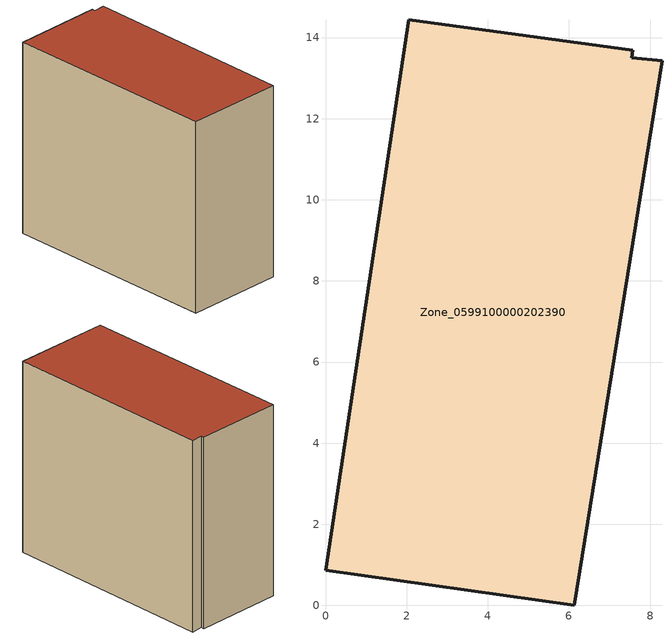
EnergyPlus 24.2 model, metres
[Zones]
Zone_0599100000202390
 floor ground (C_G): 0,0.87 2.06,14.44 7.58,13.69 7.55,13.5 8.29,13.43 6.13,0 z0
 wall outside (C_F): 2.06,14.44 0,0.87 6.13,0 8.29,13.43 7.55,13.5 7.58,13.69 2.06,14.44 z0:12.1
 roof outside (C_R): 6.13,0 8.29,13.43 7.55,13.5 7.58,13.69 2.06,14.44 0,0.87 z12.1
[BUILDING]
Pand.0599100000202390: North Axis=0; Terrain=City; Loads Convergence Tolerance Value=0.04; Temperature Convergence Tolerance Value=0.4; Solar Distribution=FullExterior; Maximum Number of Warmup Days=25; Minimum Number of Warmup Days=1
[Site:Location]
Rotterdam.The.Hague.AP_ZH_NLD Design_Conditions: Latitude=51.96; Longitude=4.45; Time Zone=1; Elevation=-4.5
[SITE:GROUNDTEMPERATURE:BUILDINGSURFACE]
18, 18, 18, 18, 18, 18, 18, 18, 18, 18, 18, 18
[MATERIAL] Thermal Absorptance=0.9; Solar Absorptance=0.7; Visible Absorptance=0.7
Name | Roughness | Thickness | Conductivity | Density | Specific Heat
G.TI.1946 | MediumSmooth | 0.15 | 1 | 540 | 1210
F.TI.1946 | Rough | 0.3 | 0.857143 | 1920 | 840
R.TI.1946 | MediumRough | 0.2 | 0.1 | 1500 | 1000
[CONSTRUCTION]
C_G: G.TI.1946
C_F: F.TI.1946
C_R: R.TI.1946
[ZONE]
Zone_0599100000202390: Type=1; Multiplier=1; Ceiling Height=Autocalculate; Volume=Autocalculate; Floor Area=autocalculate; Part of Total Floor Area=Yes
[ZONEINFILTRATION:DESIGNFLOWRATE]
Infil_Zone_0599100000202390: Zone or ZoneList or Space or SpaceList=Zone_0599100000202390; Schedule=AlwaysOn; Design Flow Rate Calculation Method=Flow/Area; Flow Rate per Floor Area=0.003; Constant Term Coefficient=1; Temperature Term Coefficient=0; Velocity Term Coefficient=0; Velocity Squared Term Coefficient=0
[HVACTEMPLATE:ZONE:IDEALLOADSAIRSYSTEM]
Zone_0599100000202390: Maximum Heating Supply Air Temperature=50; Minimum Cooling Supply Air Temperature=13; Maximum Heating Supply Air Humidity Ratio=0.0156; Minimum Cooling Supply Air Humidity Ratio=0.0077; Heating Limit=NoLimit; Cooling Limit=NoLimit; Dehumidification Control Type=ConstantSensibleHeatRatio; Cooling Sensible Heat Ratio=0.7; Dehumidification Setpoint=60; Humidification Control Type=None; Humidification Setpoint=30; Outdoor Air Method=None; Outdoor Air Flow Rate per Person=0.00944; Outdoor Air Flow Rate per Zone Floor Area=0; Outdoor Air Flow Rate per Zone=0; Demand Controlled Ventilation Type=None; Outdoor Air Economizer Type=NoEconomizer; Heat Recovery Type=None; Sensible Heat Recovery Effectiveness=0.7; Latent Heat Recovery Effectiveness=0.65
[ZONECONTROL:THERMOSTAT]
ThermostatControl_Zone_0599100000202390: Zone or ZoneList=Zone_0599100000202390; Control Type Schedule=DualSetpointControlType; Control 1=Thermostat_Zone_0599100000202390; Temperature Difference Between Cutout And Setpoint=0
[THERMOSTATSETPOINT:DUALSETPOINT]
Thermostat_Zone_0599100000202390: Heating Setpoint Temperature Schedule=HeatingSetpoint_Zone_0599100000202390; Cooling Setpoint Temperature Schedule=CoolingSetpoint_Zone_0599100000202390
[SCHEDULE:COMPACT]
HeatingSetpoint_Zone_0599100000202390: Through: 12/31, For: AllDays, Until: 24:00, 21
CoolingSetpoint_Zone_0599100000202390: Through: 12/31, For: AllDays, Until: 24:00, 24
DualSetpointControlType: Through: 12/31, For: AllDays, Until: 24:00, 4
AlwaysOn: Through: 12/31, For: AllDays, Until: 24:00, 1
